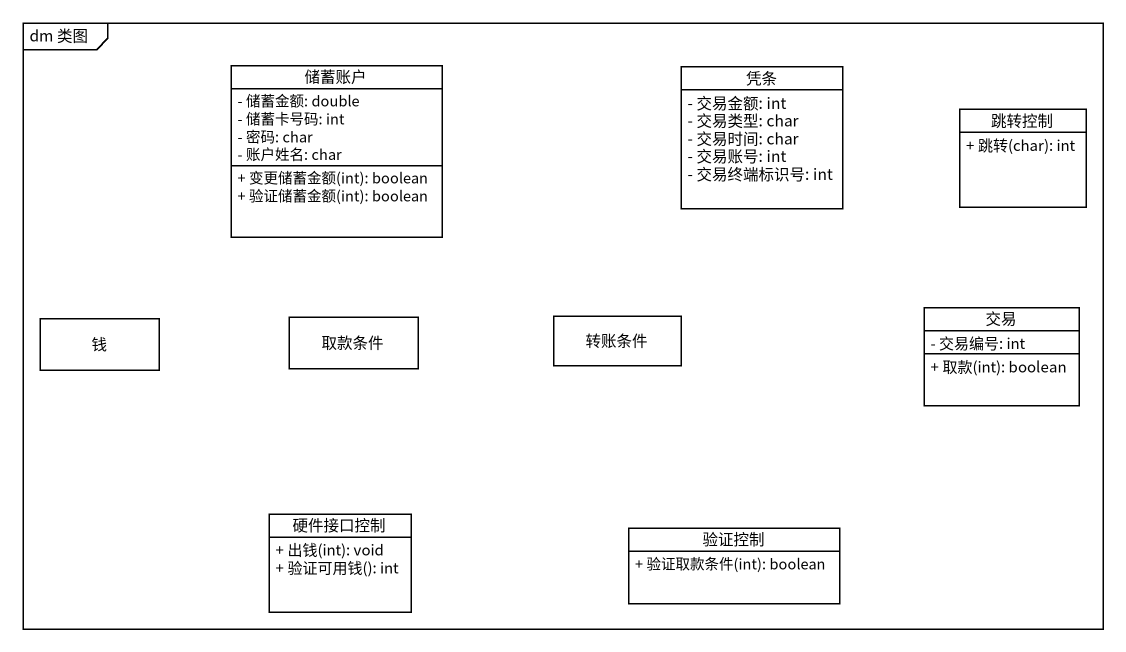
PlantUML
@startuml
mainframe dm 类图
hide circle
hide empty members
skinparam classAttributeIconSize 0
class 储蓄账户 {
  - 储蓄金额: double
  - 储蓄卡号码: int
  - 密码: char
  - 账户姓名: char
  + 变更储蓄金额(int): boolean
  + 验证储蓄金额(int): boolean
}
class 凭条 {
  - 交易金额: int
  - 交易类型: char
  - 交易时间: char
  - 交易账号: int
  - 交易终端标识号: int
}
class 跳转控制 {
  + 跳转(char): int
}
class 转账条件
class 交易 {
  - 交易编号: int
  + 取款(int): boolean
}
class 钱
class 取款条件
class 硬件接口控制 {
  + 出钱(int): void
  + 验证可用钱(): int
}
class 验证控制 {
  + 验证取款条件(int): boolean
}
@enduml
